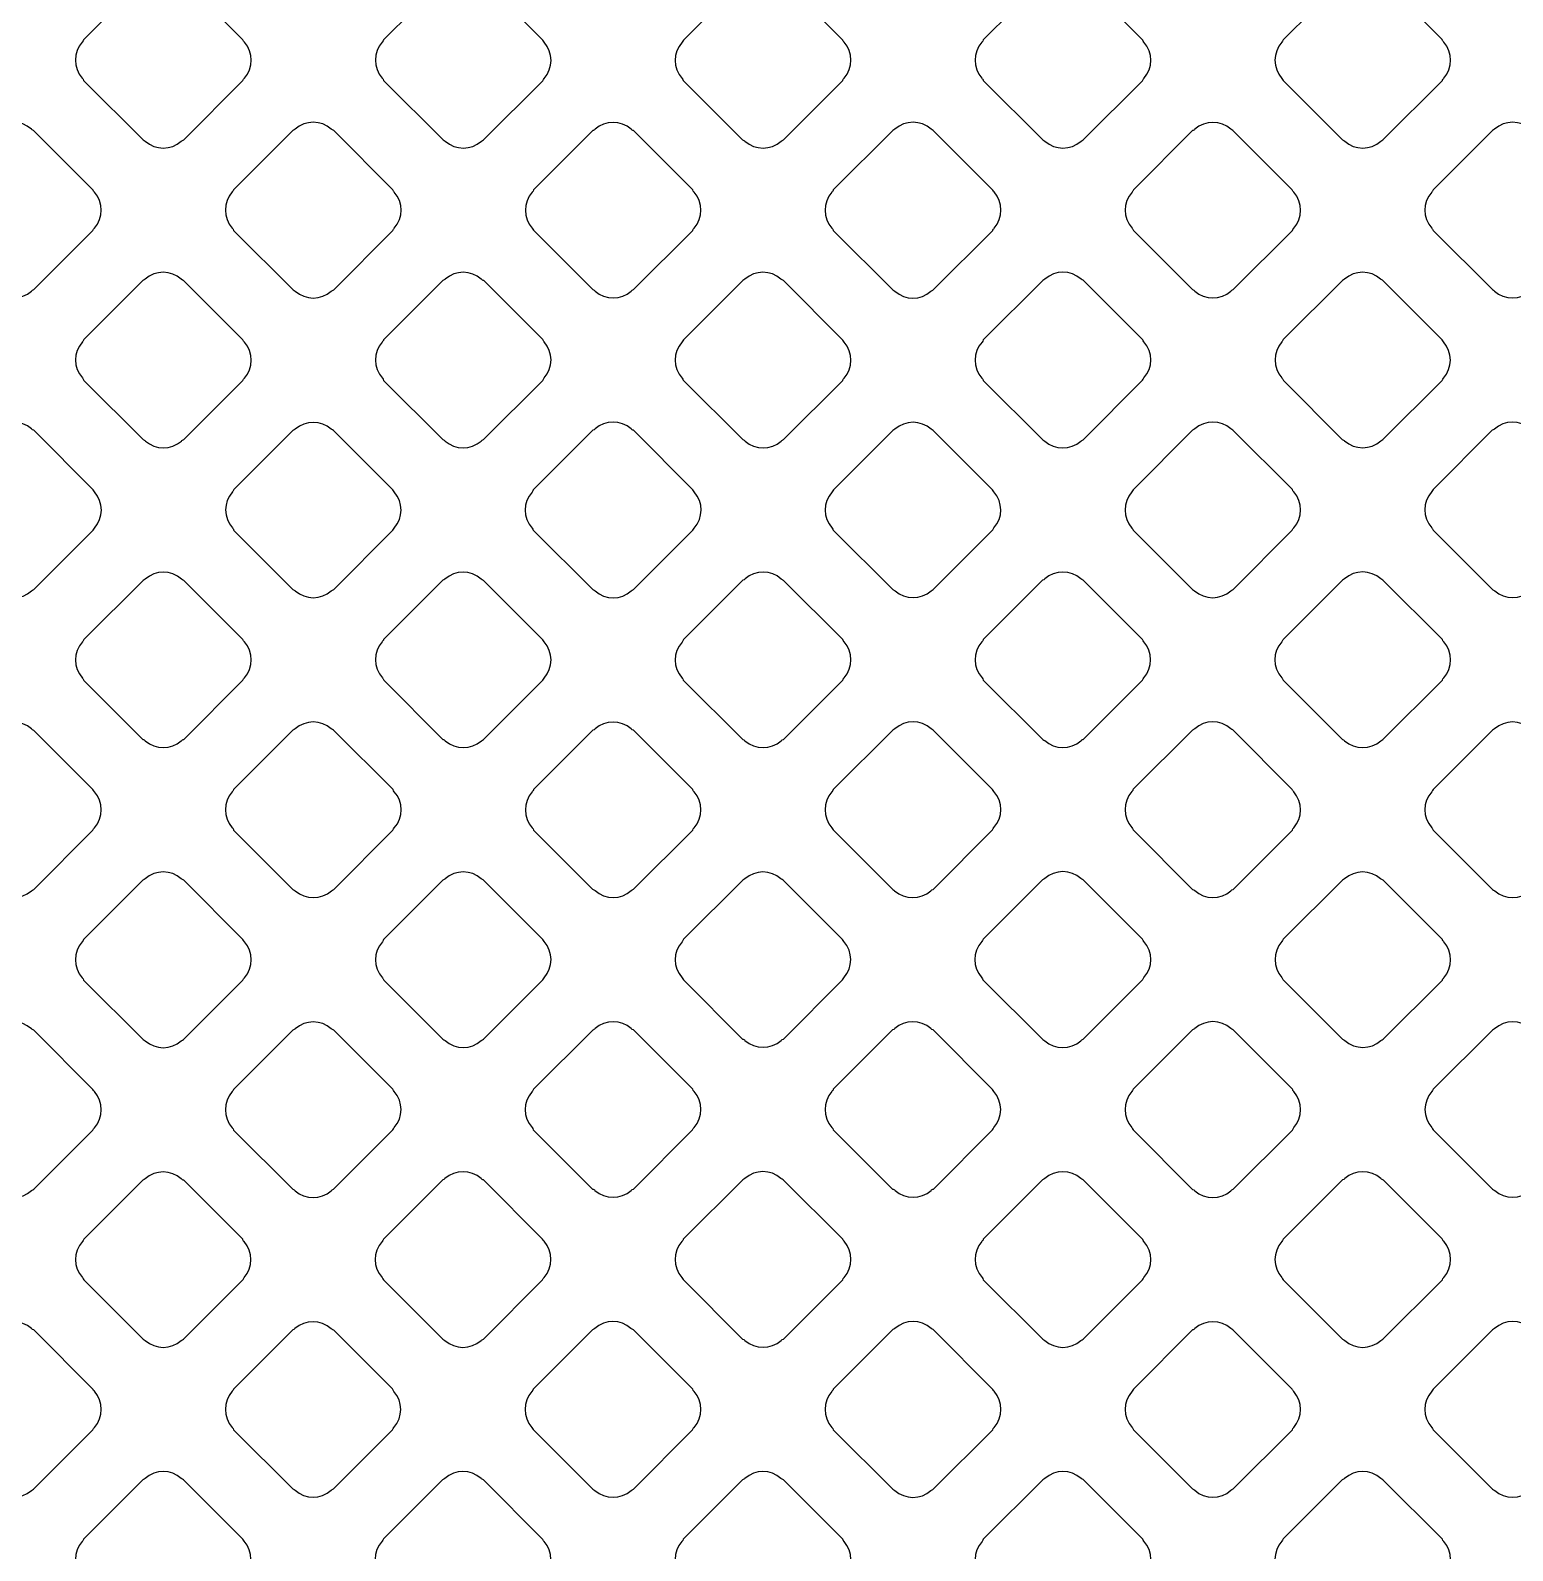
# Model space of a CAD drawing. Extents: x 3811 to 4077, y -444 to -307.
# Drawn here: x 3992.436 to 3993.501, y -379.253 to -378.16 of the extents above; entities that cross this region are included whole.
import ezdxf

# ---------------------------------------------------------------- set-up
doc = ezdxf.new("R2010")
doc.units = 0
doc.layers.add('gbr-dxf', color=7, linetype='Continuous')

msp = doc.modelspace()

# ---------------------------------------------------------------- linework, layer by layer
at = {"layer": 'gbr-dxf', "linetype": 'Continuous'}
for points in [[(3992.4734, -378.1941, -0.095612), (3992.4744, -378.1957), (3992.5171, -378.2385, -0.09197), (3992.5187, -378.2394, 0.379293), (3992.5446, -378.2394, -0.09572), (3992.5463, -378.2384), (3992.5889, -378.1958, -0.096332), (3992.5899, -378.1941, 0.379289), (3992.5899, -378.1682, -0.099534), (3992.5889, -378.1665), (3992.5463, -378.1239, -0.103498), (3992.5446, -378.1229, 0.379293), (3992.5186, -378.1229, -0.095956), (3992.517, -378.1239), (3992.4744, -378.1665, -0.096314), (3992.4734, -378.1681, 0.379703)], [(3992.689, -378.1941, -0.095612), (3992.69, -378.1957), (3992.7328, -378.2385, -0.091364), (3992.7343, -378.2394, 0.379293), (3992.7603, -378.2394, -0.095956), (3992.7619, -378.2384), (3992.8044, -378.1959, -0.096266), (3992.8054, -378.1943, 0.379731), (3992.8054, -378.1683, -0.09572), (3992.8044, -378.1667), (3992.7618, -378.1241, -0.100335), (3992.7601, -378.123, 0.379672), (3992.7342, -378.123, -0.095612), (3992.7325, -378.124), (3992.69, -378.1665, -0.095935), (3992.689, -378.1681, 0.379287)], [(3992.9045, -378.1943, -0.087343), (3992.9054, -378.1957), (3992.948, -378.2384, -0.099711), (3992.9497, -378.2394, 0.379293), (3992.9757, -378.2394, -0.095956), (3992.9773, -378.2384), (3993.02, -378.1958, -0.095916), (3993.0209, -378.1941, 0.379731), (3993.0209, -378.1681, -0.087549), (3993.02, -378.1667), (3992.9773, -378.124, -0.091804), (3992.9758, -378.123, 0.379672), (3992.9498, -378.123, -0.096157), (3992.9482, -378.124), (3992.9055, -378.1667, -0.095935), (3992.9045, -378.1683, 0.379239)], [(3993.12, -378.1941, -0.095612), (3993.121, -378.1958), (3993.1638, -378.2385, -0.091703), (3993.1653, -378.2394, 0.379293), (3993.1913, -378.2394, -0.096625), (3993.1929, -378.2385), (3993.2355, -378.1959, -0.095916), (3993.2365, -378.1942, 0.379731), (3993.2365, -378.1682, -0.083172), (3993.2356, -378.1668), (3993.1927, -378.1239, -0.087978), (3993.1912, -378.123, 0.379672), (3993.1652, -378.123, -0.095612), (3993.1636, -378.124), (3993.121, -378.1666, -0.095935), (3993.12, -378.1682, 0.379287)], [(3993.3356, -378.1942, -0.095612), (3993.3366, -378.1958), (3993.3792, -378.2385, -0.091703), (3993.3808, -378.2394, 0.379287), (3993.4067, -378.2394, -0.095612), (3993.4083, -378.2384), (3993.451, -378.1958, -0.095602), (3993.452, -378.1941, 0.379293), (3993.452, -378.1682, -0.099964), (3993.4509, -378.1664), (3993.4086, -378.1241, -0.104018), (3993.4068, -378.1231, 0.379731), (3993.3808, -378.1231, -0.09572), (3993.3792, -378.124), (3993.3366, -378.1666, -0.096214), (3993.3356, -378.1682, 0.379672)], [(3992.3656, -378.3018, -0.09185), (3992.3666, -378.3034), (3992.4092, -378.346, -0.103545), (3992.411, -378.3471, 0.379287), (3992.4369, -378.3471, -0.096157), (3992.4386, -378.3461), (3992.4811, -378.3036, -0.095796), (3992.4821, -378.3019, 0.379293), (3992.4821, -378.276, -0.087784), (3992.4812, -378.2745), (3992.4383, -378.2317, -0.091964), (3992.4368, -378.2307, 0.379731), (3992.4108, -378.2307, -0.095756), (3992.4092, -378.2317), (3992.3666, -378.2742, -0.096023), (3992.3656, -378.2759, 0.379672)], [(3992.5812, -378.3019, -0.09572), (3992.5822, -378.3035), (3992.6249, -378.3463, -0.091804), (3992.6265, -378.3472, 0.379672), (3992.6524, -378.3472, -0.096157), (3992.6541, -378.3463), (3992.6967, -378.3036, -0.095935), (3992.6977, -378.3019, 0.379239), (3992.6977, -378.276, -0.099645), (3992.6967, -378.2743), (3992.6542, -378.2317, -0.103673), (3992.6524, -378.2307, 0.379293), (3992.6264, -378.2307, -0.09572), (3992.6248, -378.2317), (3992.5822, -378.2743, -0.096266), (3992.5812, -378.2759, 0.379731)], [(3992.7968, -378.302, -0.083235), (3992.7977, -378.3034), (3992.8404, -378.3461, -0.096314), (3992.842, -378.3471, 0.379672), (3992.868, -378.3471, -0.096157), (3992.8696, -378.3461), (3992.9122, -378.3035, -0.095935), (3992.9131, -378.3019, 0.379287), (3992.9131, -378.276, -0.091581), (3992.9122, -378.2744), (3992.8696, -378.2318, -0.095602), (3992.8679, -378.2308, 0.379293), (3992.842, -378.2308, -0.096103), (3992.8403, -378.2318), (3992.7978, -378.2744, -0.095628), (3992.7968, -378.276, 0.379731)], [(3993.0122, -378.302, -0.091558), (3993.0132, -378.3035), (3993.056, -378.3463, -0.087515), (3993.0575, -378.3473, 0.379731), (3993.0834, -378.3473, -0.096265), (3993.0851, -378.3463), (3993.1278, -378.3036, -0.095916), (3993.1288, -378.3019, 0.379731), (3993.1288, -378.2759, -0.082792), (3993.1279, -378.2745), (3993.085, -378.2316, -0.087516), (3993.0835, -378.2307, 0.379731), (3993.0575, -378.2307, -0.09572), (3993.0559, -378.2317), (3993.0132, -378.2743, -0.096266), (3993.0122, -378.276, 0.379731)], [(3993.2279, -378.3019, -0.100154), (3993.2289, -378.3036), (3993.2714, -378.3461, -0.096227), (3993.273, -378.3471, 0.379324), (3993.299, -378.3471, -0.096157), (3993.3006, -378.3461), (3993.3432, -378.3036, -0.095602), (3993.3441, -378.302, 0.379214), (3993.3441, -378.276, -0.096625), (3993.3431, -378.2744), (3993.3004, -378.2317, -0.083134), (3993.299, -378.2308, 0.379731), (3993.2731, -378.2308, -0.095756), (3993.2714, -378.2318), (3993.2289, -378.2743, -0.096023), (3993.2279, -378.276, 0.379672)], [(3993.4433, -378.276, 0.379293), (3993.4433, -378.3019, -0.096625), (3993.4443, -378.3036), (3993.4869, -378.3461, -0.091964), (3993.4884, -378.3471, 0.379731), (3993.5144, -378.3471, -0.096265), (3993.516, -378.3461), (3993.5587, -378.3035, -0.096121), (3993.5596, -378.3018, 0.379672), (3993.5597, -378.2759, -0.100266), (3993.5587, -378.2742), (3993.5162, -378.2317, -0.103498), (3993.5145, -378.2307, 0.378906), (3993.4885, -378.2307, -0.095506), (3993.4869, -378.2317), (3993.4443, -378.2743, -0.095394)], [(3992.4735, -378.3837, 0.379293), (3992.4735, -378.4096, -0.103917), (3992.4746, -378.4114), (3992.5171, -378.4539, -0.100476), (3992.5188, -378.4549, 0.379703), (3992.5447, -378.4549, -0.095612), (3992.5464, -378.4539), (3992.5889, -378.4114, -0.095796), (3992.5899, -378.4098, 0.379293), (3992.5899, -378.3838, -0.092348), (3992.5889, -378.3822), (3992.5462, -378.3396, -0.096627), (3992.5446, -378.3386, 0.379229), (3992.5186, -378.3385, -0.095506), (3992.517, -378.3395), (3992.4745, -378.382, -0.095602)], [(3992.689, -378.3838, 0.379293), (3992.6891, -378.4097, -0.096265), (3992.69, -378.4114), (3992.7326, -378.4539, -0.09246), (3992.7342, -378.4549, 0.379703), (3992.7601, -378.4549, -0.095612), (3992.7618, -378.4539), (3992.8044, -378.4113, -0.095796), (3992.8054, -378.4096, 0.379293), (3992.8054, -378.3837, -0.100032), (3992.8044, -378.382), (3992.762, -378.3396, -0.104264), (3992.7602, -378.3386, 0.379321), (3992.7343, -378.3385, -0.09527), (3992.7326, -378.3395), (3992.69, -378.3821, -0.095602)], [(3992.9045, -378.3837, 0.379214), (3992.9045, -378.4097, -0.083328), (3992.9054, -378.4111), (3992.9482, -378.4539, -0.096266), (3992.9498, -378.4549, 0.379731), (3992.9758, -378.4549, -0.096225), (3992.9775, -378.4539), (3993.02, -378.4114, -0.096627), (3993.0209, -378.4098, 0.379229), (3993.021, -378.3838, -0.09148), (3993.02, -378.3823), (3992.9773, -378.3395, -0.095824), (3992.9756, -378.3385, 0.378767), (3992.9497, -378.3385, -0.095506), (3992.9481, -378.3395), (3992.9055, -378.3821, -0.095602)], [(3993.12, -378.4098, -0.09185), (3993.121, -378.4113), (3993.1637, -378.4541, -0.0873), (3993.1652, -378.455, 0.379239), (3993.1911, -378.455, -0.095612), (3993.1928, -378.454), (3993.2355, -378.4112, -0.095796), (3993.2365, -378.4096, 0.379293), (3993.2365, -378.3836, -0.082756), (3993.2356, -378.3822), (3993.1928, -378.3394, -0.087516), (3993.1913, -378.3385, 0.379731), (3993.1653, -378.3385, -0.09572), (3993.1637, -378.3395), (3993.121, -378.3822, -0.096023), (3993.1201, -378.3838, 0.379672)], [(3993.3356, -378.4096, -0.103999), (3993.3367, -378.4114), (3993.379, -378.4538, -0.09979), (3993.3807, -378.4548, 0.379731), (3993.4067, -378.4548, -0.09572), (3993.4083, -378.4538), (3993.4508, -378.4113, -0.096332), (3993.4518, -378.4097, 0.379289), (3993.4518, -378.3837, -0.09148), (3993.4509, -378.3822), (3993.4083, -378.3395, -0.095535), (3993.4066, -378.3385, 0.378858), (3993.3807, -378.3385, -0.095649), (3993.3791, -378.3395), (3993.3366, -378.382, -0.098209), (3993.3356, -378.3837, 0.379506)], [(3992.3656, -378.5175, -0.087314), (3992.3666, -378.519), (3992.4093, -378.5617, -0.09979), (3992.411, -378.5627, 0.379731), (3992.437, -378.5627, -0.09572), (3992.4386, -378.5617), (3992.4812, -378.5191, -0.096266), (3992.4822, -378.5175, 0.379731), (3992.4822, -378.4915, -0.087314), (3992.4813, -378.49), (3992.4385, -378.4472, -0.091913), (3992.4369, -378.4462, 0.379731), (3992.4109, -378.4462, -0.09572), (3992.4093, -378.4472), (3992.3666, -378.4899, -0.096266), (3992.3656, -378.4915, 0.379731)], [(3992.5813, -378.4915, 0.379214), (3992.5814, -378.5174, -0.104392), (3992.5824, -378.5192), (3992.6248, -378.5616, -0.100254), (3992.6265, -378.5626, 0.379672), (3992.6524, -378.5626, -0.095612), (3992.6541, -378.5616), (3992.6966, -378.5191, -0.095602), (3992.6976, -378.5175, 0.379293), (3992.6976, -378.4915, -0.091954), (3992.6966, -378.4899), (3992.654, -378.4474, -0.096332), (3992.6524, -378.4464, 0.379289), (3992.6265, -378.4464, -0.095506), (3992.6248, -378.4473), (3992.5823, -378.4898, -0.095602)], [(3992.7967, -378.4916, 0.379293), (3992.7967, -378.5175, -0.083235), (3992.7976, -378.5189), (3992.8404, -378.5617, -0.095628), (3992.842, -378.5627, 0.379731), (3992.868, -378.5627, -0.096265), (3992.8696, -378.5617), (3992.9123, -378.5191, -0.096111), (3992.9132, -378.5175, 0.379289), (3992.9133, -378.4915, -0.095778), (3992.9123, -378.4899), (3992.8696, -378.4472, -0.099711), (3992.8679, -378.4462, 0.378906), (3992.842, -378.4462, -0.095506), (3992.8404, -378.4472), (3992.7976, -378.4899, -0.095602)], [(3993.0123, -378.5175, -0.082792), (3993.0132, -378.5189), (3993.0559, -378.5616, -0.095935), (3993.0576, -378.5626, 0.379287), (3993.0835, -378.5626, -0.095612), (3993.0851, -378.5616), (3993.1277, -378.5191, -0.095602), (3993.1287, -378.5174, 0.379293), (3993.1286, -378.4915, -0.091954), (3993.1277, -378.4899), (3993.0851, -378.4473, -0.096266), (3993.0835, -378.4464, 0.379731), (3993.0575, -378.4464, -0.09572), (3993.0559, -378.4473), (3993.0133, -378.4899, -0.096214), (3993.0123, -378.4915, 0.379672)], [(3993.2278, -378.4915, 0.379214), (3993.2278, -378.5175, -0.096625), (3993.2288, -378.5191), (3993.2713, -378.5617, -0.091913), (3993.2729, -378.5626, 0.379731), (3993.2989, -378.5626, -0.09572), (3993.3005, -378.5616), (3993.3431, -378.519, -0.096111), (3993.3441, -378.5174, 0.379321), (3993.3441, -378.4914, -0.095506), (3993.3432, -378.4898), (3993.3004, -378.447, -0.082483), (3993.299, -378.4462, 0.378815), (3993.2731, -378.4462, -0.095866), (3993.2714, -378.4471), (3993.2287, -378.4899, -0.095602)], [(3993.4433, -378.5173, -0.105621), (3993.4444, -378.5191), (3993.4869, -378.5616, -0.099711), (3993.4886, -378.5626, 0.379293), (3993.5145, -378.5626, -0.095956), (3993.5162, -378.5616), (3993.5587, -378.5191, -0.096332), (3993.5596, -378.5175, 0.379289), (3993.5597, -378.4915, -0.09148), (3993.5587, -378.49), (3993.516, -378.4472, -0.095602), (3993.5143, -378.4462, 0.379293), (3993.4884, -378.4463, -0.095956), (3993.4867, -378.4472), (3993.4443, -378.4897, -0.096128), (3993.4433, -378.4913, 0.379506)], [(3992.9045, -378.5994, 0.379214), (3992.9045, -378.6253, -0.083235), (3992.9054, -378.6267), (3992.9481, -378.6694, -0.096023), (3992.9497, -378.6704, 0.379672), (3992.9757, -378.6704, -0.096157), (3992.9773, -378.6694), (3993.02, -378.6268, -0.095602), (3993.021, -378.6251, 0.379214), (3993.0209, -378.5992, -0.096625), (3993.02, -378.5975), (3992.9775, -378.5551, -0.100054), (3992.9758, -378.5541, 0.379289), (3992.9498, -378.554, -0.095506), (3992.9482, -378.555), (3992.9055, -378.5977, -0.095535)], [(3993.12, -378.5992, 0.379293), (3993.1201, -378.6252, -0.087784), (3993.121, -378.6267), (3993.1638, -378.6695, -0.083559), (3993.1652, -378.6703, 0.379672), (3993.1911, -378.6704, -0.096157), (3993.1928, -378.6694), (3993.2354, -378.6267, -0.095796), (3993.2364, -378.6251, 0.379293), (3993.2364, -378.5992, -0.087848), (3993.2354, -378.5977), (3993.1928, -378.555, -0.092072), (3993.1912, -378.554, 0.379289), (3993.1652, -378.554, -0.095506), (3993.1636, -378.555), (3993.121, -378.5976, -0.095394)], [(3993.3355, -378.6251, -0.099976), (3993.3365, -378.6268), (3993.3791, -378.6694, -0.096214), (3993.3807, -378.6704, 0.379672), (3993.4067, -378.6704, -0.095612), (3993.4083, -378.6695), (3993.451, -378.6268, -0.095602), (3993.452, -378.6252, 0.379293), (3993.452, -378.5992, -0.091954), (3993.451, -378.5976), (3993.4083, -378.5549, -0.096332), (3993.4067, -378.554, 0.379289), (3993.3807, -378.5539, -0.095506), (3993.3791, -378.5549), (3993.3365, -378.5975, -0.098), (3993.3355, -378.5992, 0.379506)], [(3992.4735, -378.6253, -0.100032), (3992.4745, -378.627), (3992.517, -378.6694, -0.096266), (3992.5187, -378.6704, 0.379731), (3992.5446, -378.6704, -0.09572), (3992.5463, -378.6694), (3992.5889, -378.6268, -0.096266), (3992.5899, -378.6252, 0.379731), (3992.5899, -378.5992, -0.091558), (3992.5889, -378.5976), (3992.5463, -378.5551, -0.096266), (3992.5447, -378.5541, 0.379731), (3992.5187, -378.5541, -0.09572), (3992.5171, -378.5551), (3992.4745, -378.5976, -0.096266), (3992.4735, -378.5993, 0.379731)], [(3992.689, -378.5992, 0.379293), (3992.6891, -378.6251, -0.103917), (3992.6901, -378.6269), (3992.7326, -378.6694, -0.100476), (3992.7343, -378.6704, 0.379672), (3992.7603, -378.6704, -0.096157), (3992.7619, -378.6695), (3992.8044, -378.6269, -0.095796), (3992.8054, -378.6253, 0.379293), (3992.8054, -378.5993, -0.092139), (3992.8044, -378.5978), (3992.7617, -378.5551, -0.096332), (3992.7601, -378.5541, 0.379289), (3992.7341, -378.5541, -0.095506), (3992.7325, -378.555), (3992.69, -378.5975, -0.095602)], [(3992.3656, -378.7072, 0.379293), (3992.3656, -378.7331, -0.083235), (3992.3665, -378.7345), (3992.4092, -378.7772, -0.096314), (3992.4109, -378.7782, 0.379672), (3992.4368, -378.7782, -0.096157), (3992.4385, -378.7773), (3992.4811, -378.7346, -0.095602), (3992.4821, -378.733, 0.379293), (3992.4821, -378.707, -0.091954), (3992.4811, -378.7054), (3992.4386, -378.6629, -0.096332), (3992.4369, -378.6619, 0.379289), (3992.411, -378.6619, -0.095506), (3992.4093, -378.6628), (3992.3666, -378.7056, -0.095602)], [(3992.5812, -378.7329, -0.100032), (3992.5822, -378.7347), (3992.6248, -378.7773, -0.095916), (3992.6265, -378.7782, 0.379731), (3992.6525, -378.7782, -0.096265), (3992.6541, -378.7773), (3992.6967, -378.7346, -0.096558), (3992.6977, -378.733, 0.379731), (3992.6977, -378.707, -0.091558), (3992.6968, -378.7055), (3992.654, -378.6628, -0.095916), (3992.6524, -378.6618, 0.379731), (3992.6264, -378.6618, -0.096265), (3992.6248, -378.6628), (3992.5822, -378.7053, -0.096266), (3992.5812, -378.707, 0.379731)], [(3992.7968, -378.7071, 0.379293), (3992.7968, -378.733, -0.091745), (3992.7978, -378.7346), (3992.8402, -378.7771, -0.104311), (3992.842, -378.7781, 0.379703), (3992.868, -378.7781, -0.095612), (3992.8696, -378.7771), (3992.9122, -378.7346, -0.095796), (3992.9131, -378.733, 0.379293), (3992.9131, -378.707, -0.087784), (3992.9122, -378.7055), (3992.8695, -378.6628, -0.092233), (3992.8679, -378.6619, 0.379289), (3992.842, -378.6619, -0.09527), (3992.8404, -378.6628), (3992.7978, -378.7054, -0.095602)], [(3993.0122, -378.707, 0.379293), (3993.0122, -378.733, -0.087748), (3993.0131, -378.7345), (3993.0559, -378.7773, -0.083559), (3993.0573, -378.7782, 0.379703), (3993.0833, -378.7782, -0.095612), (3993.0849, -378.7772), (3993.1277, -378.7344, -0.095796), (3993.1287, -378.7328, 0.379293), (3993.1287, -378.7068, -0.091558), (3993.1277, -378.7053), (3993.0851, -378.6627, -0.096332), (3993.0835, -378.6617, 0.379321), (3993.0575, -378.6617, -0.09527), (3993.0559, -378.6627), (3993.0132, -378.7054, -0.095602)], [(3993.2278, -378.7328, -0.091846), (3993.2287, -378.7344), (3993.2715, -378.7772, -0.087974), (3993.273, -378.7781, 0.379703), (3993.299, -378.7782, -0.095612), (3993.3006, -378.7772), (3993.3432, -378.7346, -0.095602), (3993.3441, -378.733, 0.379214), (3993.3441, -378.7071, -0.10047), (3993.3431, -378.7053), (3993.3004, -378.6626, -0.088202), (3993.2989, -378.6617, 0.379321), (3993.273, -378.6617, -0.095506), (3993.2713, -378.6627), (3993.2288, -378.7052, -0.098209), (3993.2278, -378.7069, 0.379506)], [(3993.4433, -378.707, 0.379293), (3993.4433, -378.7329, -0.100032), (3993.4443, -378.7347), (3993.4869, -378.7773, -0.096266), (3993.4886, -378.7782, 0.379731), (3993.5145, -378.7782, -0.09572), (3993.5162, -378.7773), (3993.5588, -378.7346, -0.096266), (3993.5598, -378.733, 0.379289), (3993.5598, -378.707, -0.091476), (3993.5589, -378.7055), (3993.5161, -378.6627, -0.095602), (3993.5145, -378.6618, 0.378858), (3993.4885, -378.6618, -0.095506), (3993.4869, -378.6627), (3993.4443, -378.7054, -0.095796)], [(3992.4734, -378.8148, 0.379214), (3992.4734, -378.8408, -0.096625), (3992.4744, -378.8424), (3992.5171, -378.8851, -0.092406), (3992.5187, -378.8861, 0.379703), (3992.5446, -378.8861, -0.096157), (3992.5462, -378.8851), (3992.5889, -378.8424, -0.095895), (3992.5899, -378.8408, 0.379293), (3992.5899, -378.8148, -0.096265), (3992.5889, -378.8132), (3992.5463, -378.7706, -0.100254), (3992.5446, -378.7696, 0.379289), (3992.5186, -378.7696, -0.095866), (3992.517, -378.7706), (3992.4744, -378.8132, -0.095602)], [(3992.6891, -378.8408, -0.100032), (3992.6901, -378.8425), (3992.7325, -378.885, -0.096266), (3992.7342, -378.8859, 0.379731), (3992.7602, -378.8859, -0.09572), (3992.7618, -378.885), (3992.8044, -378.8423, -0.096266), (3992.8054, -378.8407, 0.379731), (3992.8054, -378.8147, -0.091558), (3992.8044, -378.8132), (3992.7619, -378.7706, -0.096266), (3992.7602, -378.7696, 0.379731), (3992.7343, -378.7696, -0.09572), (3992.7326, -378.7706), (3992.69, -378.8132, -0.096266), (3992.6891, -378.8148, 0.379731)], [(3992.9045, -378.8148, 0.379214), (3992.9045, -378.8407, -0.092139), (3992.9055, -378.8423), (3992.9479, -378.8848, -0.103887), (3992.9497, -378.8858, 0.379672), (3992.9757, -378.8858, -0.096157), (3992.9773, -378.8848), (3993.0199, -378.8423, -0.095602), (3993.0208, -378.8407, 0.379293), (3993.0208, -378.8147, -0.087748), (3993.0199, -378.8132), (3992.9772, -378.7705, -0.092072), (3992.9756, -378.7696, 0.379289), (3992.9497, -378.7696, -0.095506), (3992.9481, -378.7705), (3992.9055, -378.8131, -0.095602)], [(3993.1199, -378.8147, 0.379293), (3993.1199, -378.8407, -0.087748), (3993.1208, -378.8422), (3993.1638, -378.8851, -0.08348), (3993.1652, -378.886, 0.379672), (3993.1911, -378.886, -0.095612), (3993.1928, -378.885), (3993.2355, -378.8423, -0.095602), (3993.2365, -378.8406, 0.379293), (3993.2365, -378.8147, -0.091954), (3993.2355, -378.8131), (3993.1928, -378.7704, -0.096332), (3993.1912, -378.7694, 0.379289), (3993.1652, -378.7694, -0.095506), (3993.1636, -378.7704), (3993.1209, -378.8131, -0.095602)], [(3993.3356, -378.8147, 0.379293), (3993.3356, -378.8406, -0.096625), (3993.3366, -378.8423), (3993.3793, -378.885, -0.091964), (3993.3809, -378.8859, 0.379731), (3993.4068, -378.8859, -0.095756), (3993.4085, -378.885), (3993.451, -378.8425, -0.095819), (3993.452, -378.8408, 0.379289), (3993.452, -378.8149, -0.095866), (3993.451, -378.8132), (3993.4084, -378.7706, -0.099849), (3993.4066, -378.7696, 0.378906), (3993.3807, -378.7696, -0.095866), (3993.3791, -378.7706), (3993.3366, -378.8131, -0.095796)], [(3992.3656, -378.9485, -0.082792), (3992.3665, -378.9499), (3992.4094, -378.9928, -0.095824), (3992.411, -378.9938, 0.379293), (3992.437, -378.9937, -0.096625), (3992.4386, -378.9928), (3992.4811, -378.9503, -0.095916), (3992.4821, -378.9486, 0.379731), (3992.4821, -378.9226, -0.096265), (3992.4811, -378.921), (3992.4385, -378.8784, -0.10046), (3992.4368, -378.8774, 0.379289), (3992.4108, -378.8774, -0.095506), (3992.4092, -378.8784), (3992.3666, -378.921, -0.095935), (3992.3656, -378.9226, 0.379287)], [(3992.5812, -378.9226, 0.379293), (3992.5812, -378.9486, -0.095956), (3992.5822, -378.9502), (3992.6248, -378.9928, -0.092406), (3992.6264, -378.9938, 0.379672), (3992.6523, -378.9938, -0.095612), (3992.6539, -378.9928), (3992.6966, -378.9501, -0.095602), (3992.6976, -378.9485, 0.379293), (3992.6976, -378.9225, -0.095956), (3992.6966, -378.9209), (3992.6541, -378.8784, -0.10046), (3992.6524, -378.8774, 0.379289), (3992.6265, -378.8774, -0.095506), (3992.6248, -378.8784), (3992.5822, -378.921, -0.095602)], [(3992.7967, -378.9485, -0.087314), (3992.7976, -378.95), (3992.8402, -378.9926, -0.099696), (3992.8419, -378.9936, 0.379731), (3992.8679, -378.9936, -0.096265), (3992.8695, -378.9926), (3992.9121, -378.95, -0.095916), (3992.9131, -378.9484, 0.379731), (3992.9131, -378.9224, -0.087549), (3992.9122, -378.9209), (3992.8695, -378.8782, -0.091913), (3992.868, -378.8773, 0.379731), (3992.842, -378.8773, -0.09572), (3992.8403, -378.8783), (3992.7977, -378.9209, -0.096266), (3992.7967, -378.9226, 0.379731)], [(3993.0122, -378.9484, -0.09369), (3993.0132, -378.95), (3993.0558, -378.9926, -0.103498), (3993.0576, -378.9936, 0.379293), (3993.0835, -378.9936, -0.095956), (3993.0852, -378.9926), (3993.1277, -378.9501, -0.096266), (3993.1286, -378.9485, 0.379731), (3993.1286, -378.9225, -0.087314), (3993.1277, -378.921), (3993.0849, -378.8782, -0.092072), (3993.0833, -378.8773, 0.379289), (3993.0574, -378.8773, -0.095506), (3993.0558, -378.8782), (3993.0132, -378.9208, -0.097917), (3993.0122, -378.9225, 0.379287)], [(3993.2278, -378.9225, 0.379214), (3993.2278, -378.9485, -0.092348), (3993.2287, -378.9501), (3993.2715, -378.9929, -0.087516), (3993.273, -378.9938, 0.379731), (3993.299, -378.9938, -0.09572), (3993.3006, -378.9928), (3993.3433, -378.9502, -0.096332), (3993.3442, -378.9485, 0.379289), (3993.3442, -378.9226, -0.103506), (3993.3432, -378.9208), (3993.3006, -378.8781, -0.091364), (3993.299, -378.8772, 0.378815), (3993.2731, -378.8772, -0.095866), (3993.2714, -378.8782), (3993.2287, -378.9209, -0.095602)], [(3993.4434, -378.9225, 0.379293), (3993.4434, -378.9485, -0.096625), (3993.4444, -378.9501), (3993.487, -378.9927, -0.091964), (3993.4886, -378.9936, 0.379731), (3993.5145, -378.9936, -0.096265), (3993.5162, -378.9927), (3993.5587, -378.9502, -0.096111), (3993.5596, -378.9485, 0.379289), (3993.5597, -378.9226, -0.095866), (3993.5587, -378.9209), (3993.5162, -378.8784, -0.099727), (3993.5145, -378.8774, 0.379287), (3993.4885, -378.8774, -0.096157), (3993.4869, -378.8784), (3993.4444, -378.9209, -0.095796)], [(3992.4735, -379.0303, 0.379293), (3992.4735, -379.0563, -0.096625), (3992.4745, -379.0579), (3992.5171, -379.1005, -0.09246), (3992.5187, -379.1015, 0.379672), (3992.5446, -379.1015, -0.096157), (3992.5462, -379.1005), (3992.5888, -379.058, -0.095602), (3992.5898, -379.0563, 0.379214), (3992.5897, -379.0304, -0.10047), (3992.5887, -379.0286), (3992.5464, -378.9863, -0.103868), (3992.5446, -378.9853, 0.379289), (3992.5186, -378.9852, -0.095506), (3992.517, -378.9862), (3992.4745, -379.0287, -0.095535)], [(3992.6889, -379.0563, -0.095612), (3992.6899, -379.0579), (3992.7325, -379.1005, -0.091703), (3992.7341, -379.1015, 0.379293), (3992.76, -379.1015, -0.096625), (3992.7617, -379.1005), (3992.8043, -379.0579, -0.095916), (3992.8053, -379.0562, 0.379731), (3992.8053, -379.0302, -0.096265), (3992.8043, -379.0286), (3992.7618, -378.9861, -0.10046), (3992.7601, -378.9851, 0.379289), (3992.7341, -378.9851, -0.095506), (3992.7325, -378.9861), (3992.6899, -379.0287, -0.095935), (3992.6889, -379.0303, 0.379287)], [(3992.9044, -379.0562, -0.089543), (3992.9053, -379.0577), (3992.948, -379.1005, -0.099711), (3992.9497, -379.1014, 0.379293), (3992.9757, -379.1014, -0.095956), (3992.9773, -379.1005), (3993.02, -379.0578, -0.095916), (3993.0209, -379.0562, 0.379731), (3993.0209, -379.0302, -0.087748), (3993.02, -379.0287), (3992.9772, -378.9859, -0.092233), (3992.9756, -378.985, 0.379321), (3992.9497, -378.985, -0.095506), (3992.9481, -378.9859), (3992.9054, -379.0286, -0.098), (3992.9044, -379.0303, 0.379196)], [(3993.12, -379.0303, 0.379293), (3993.1201, -379.0562, -0.09572), (3993.121, -379.0579), (3993.1637, -379.1006, -0.092406), (3993.1653, -379.1015, 0.379672), (3993.1912, -379.1015, -0.095612), (3993.1929, -379.1006), (3993.2355, -379.0579, -0.095602), (3993.2365, -379.0563, 0.379293), (3993.2365, -379.0303, -0.083235), (3993.2356, -379.0289), (3993.1927, -378.986, -0.087638), (3993.1912, -378.9851, 0.379289), (3993.1652, -378.9851, -0.095506), (3993.1636, -378.986), (3993.121, -379.0286, -0.095796)], [(3993.3356, -379.0563, -0.095866), (3993.3366, -379.0579), (3993.3792, -379.1005, -0.091737), (3993.3808, -379.1015, 0.379287), (3993.4067, -379.1015, -0.096157), (3993.4083, -379.1005), (3993.451, -379.0578, -0.095796), (3993.452, -379.0562, 0.379293), (3993.452, -379.0302, -0.100032), (3993.4509, -379.0285), (3993.4086, -378.9862, -0.103446), (3993.4068, -378.9851, 0.379731), (3993.3808, -378.9851, -0.096265), (3993.3792, -378.9861), (3993.3366, -379.0287, -0.096111), (3993.3356, -379.0303, 0.379289)], [(3992.3656, -379.1382, 0.379293), (3992.3656, -379.1642, -0.091745), (3992.3666, -379.1657), (3992.4091, -379.2082, -0.104311), (3992.4109, -379.2093, 0.379703), (3992.4368, -379.2093, -0.095612), (3992.4384, -379.2083), (3992.4811, -379.1656, -0.095796), (3992.4821, -379.164, 0.379293), (3992.4821, -379.138, -0.087314), (3992.4812, -379.1366), (3992.4385, -379.0939, -0.092072), (3992.4369, -379.0929, 0.379321), (3992.411, -379.0929, -0.09527), (3992.4093, -379.0939), (3992.3666, -379.1366, -0.095602)], [(3992.5812, -379.164, -0.098136), (3992.5822, -379.1656), (3992.6248, -379.2082, -0.091364), (3992.6264, -379.2092, 0.379293), (3992.6523, -379.2092, -0.095956), (3992.654, -379.2082), (3992.6965, -379.1657, -0.096266), (3992.6974, -379.164, 0.379731), (3992.6974, -379.1381, -0.100032), (3992.6964, -379.1363), (3992.6541, -379.094, -0.10399), (3992.6523, -379.093, 0.379321), (3992.6263, -379.0929, -0.095506), (3992.6247, -379.0939), (3992.5822, -379.1364, -0.098), (3992.5812, -379.138, 0.379196)], [(3992.7966, -379.164, -0.08563), (3992.7975, -379.1655), (3992.8403, -379.2083, -0.095796), (3992.8419, -379.2093, 0.37925), (3992.8679, -379.2093, -0.096625), (3992.8695, -379.2083), (3992.9121, -379.1657, -0.096332), (3992.9131, -379.164, 0.379289), (3992.9131, -379.1381, -0.092061), (3992.9122, -379.1365), (3992.8695, -379.0938, -0.09842), (3992.8678, -379.0928, 0.379506), (3992.8418, -379.0928, -0.095973), (3992.8402, -379.0938), (3992.7975, -379.1364, -0.096227), (3992.7966, -379.1381, 0.379415)], [(3993.0122, -379.1381, 0.379293), (3993.0122, -379.164, -0.091956), (3993.0132, -379.1656), (3993.056, -379.2084, -0.087978), (3993.0575, -379.2093, 0.379703), (3993.0834, -379.2094, -0.095649), (3993.0851, -379.2084), (3993.1278, -379.1656, -0.095602), (3993.1288, -379.164, 0.379293), (3993.1288, -379.138, -0.083235), (3993.1279, -379.1366), (3993.085, -379.0937, -0.088202), (3993.0835, -379.0928, 0.379289), (3993.0575, -379.0928, -0.095866), (3993.0559, -379.0937), (3993.0132, -379.1364, -0.095796)], [(3993.2279, -379.164, -0.099534), (3993.2289, -379.1657), (3993.2714, -379.2082, -0.095935), (3993.273, -379.2092, 0.379324), (3993.299, -379.2092, -0.096157), (3993.3006, -379.2082), (3993.3432, -379.1657, -0.095796), (3993.3441, -379.164, 0.37925), (3993.3441, -379.1381, -0.096625), (3993.3431, -379.1364), (3993.3004, -379.0938, -0.083134), (3993.299, -379.0929, 0.379731), (3993.2731, -379.0929, -0.096265), (3993.2714, -379.0939), (3993.2289, -379.1364, -0.095916), (3993.2279, -379.138, 0.379289)], [(3993.4433, -379.164, -0.095866), (3993.4443, -379.1656), (3993.487, -379.2084, -0.091703), (3993.4886, -379.2093, 0.379239), (3993.5145, -379.2093, -0.095612), (3993.5161, -379.2083), (3993.5588, -379.1657, -0.095796), (3993.5598, -379.164, 0.379293), (3993.5598, -379.1381, -0.100032), (3993.5588, -379.1363), (3993.5163, -379.0939, -0.104018), (3993.5145, -379.0928, 0.379731), (3993.4885, -379.0928, -0.09572), (3993.4869, -379.0938), (3993.4443, -379.1364, -0.096266), (3993.4433, -379.138, 0.379289)], [(3992.4734, -379.2718, -0.103621), (3992.4744, -379.2736), (3992.5168, -379.316, -0.099711), (3992.5186, -379.317, 0.379293), (3992.5445, -379.317, -0.095956), (3992.5461, -379.316), (3992.5888, -379.2734, -0.095916), (3992.5897, -379.2717, 0.379731), (3992.5897, -379.2458, -0.091745), (3992.5888, -379.2442), (3992.5462, -379.2016, -0.096266), (3992.5446, -379.2006, 0.379289), (3992.5186, -379.2006, -0.095866), (3992.517, -379.2016), (3992.4744, -379.2442, -0.095935), (3992.4734, -379.2459, 0.379239)], [(3992.6889, -379.2717, -0.097666), (3992.6899, -379.2733), (3992.7326, -379.3161, -0.091364), (3992.7342, -379.317, 0.379293), (3992.7602, -379.317, -0.095956), (3992.7618, -379.316), (3992.8043, -379.2735, -0.096266), (3992.8053, -379.2719, 0.379731), (3992.8053, -379.2459, -0.100032), (3992.8043, -379.2442), (3992.7618, -379.2017, -0.104264), (3992.76, -379.2006, 0.379289), (3992.734, -379.2006, -0.095506), (3992.7324, -379.2016), (3992.6899, -379.2441, -0.097917), (3992.6889, -379.2457, 0.379287)], [(3992.9044, -379.2719, -0.083235), (3992.9053, -379.2733), (3992.9481, -379.3161, -0.095916), (3992.9497, -379.3171, 0.379731), (3992.9757, -379.3171, -0.095756), (3992.9773, -379.3161), (3993.02, -379.2735, -0.096266), (3993.0209, -379.2718, 0.379731), (3993.0209, -379.2459, -0.092139), (3993.02, -379.2443), (3992.9773, -379.2016, -0.095916), (3992.9756, -379.2006, 0.379731), (3992.9497, -379.2006, -0.096265), (3992.948, -379.2016), (3992.9054, -379.2443, -0.095916), (3992.9044, -379.2459, 0.379731)], [(3993.12, -379.2718, -0.091085), (3993.121, -379.2734), (3993.1637, -379.3161, -0.086738), (3993.1652, -379.317, 0.379287), (3993.1911, -379.317, -0.096157), (3993.1928, -379.3161), (3993.2355, -379.2733, -0.095796), (3993.2365, -379.2717, 0.379293), (3993.2365, -379.2457, -0.083317), (3993.2356, -379.2443), (3993.1928, -379.2015, -0.087638), (3993.1913, -379.2006, 0.379731), (3993.1653, -379.2006, -0.096265), (3993.1637, -379.2016), (3993.121, -379.2442, -0.096111), (3993.1201, -379.2459, 0.379289)], [(3993.3356, -379.2717, -0.103506), (3993.3366, -379.2734), (3993.3792, -379.316, -0.100039), (3993.3809, -379.317, 0.379324), (3993.4068, -379.317, -0.096157), (3993.4085, -379.316), (3993.451, -379.2735, -0.095602), (3993.452, -379.2718, 0.379293), (3993.452, -379.2459, -0.091954), (3993.451, -379.2443), (3993.4083, -379.2016, -0.096266), (3993.4067, -379.2006, 0.379731), (3993.3807, -379.2006, -0.09572), (3993.379, -379.2016), (3993.3366, -379.2441, -0.096332), (3993.3356, -379.2457, 0.379289)]]:
    msp.add_lwpolyline(points, format="xyb", close=True, dxfattribs=at)

doc.saveas('drawing.dxf')
